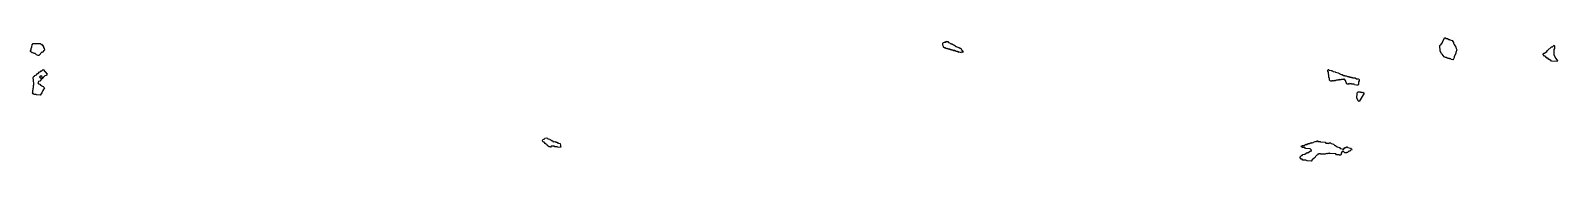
# Model space of a CAD drawing. Header units: millimetres. Extents: x 0 to 9459, y 0 to 764.
import ezdxf

# ---------------------------------------------------------------- set-up
doc = ezdxf.new("R2010")
doc.units = ezdxf.units.MM
doc.layers.add('K', color=7, linetype='Continuous')

msp = doc.modelspace()

# ---------------------------------------------------------------- linework, layer by layer
at = {"layer": 'K'}
for points in [[(8800.3, 629.8), (8798.6, 632.5), (8791.5, 632.5), (8789.8, 635.2), (8782.8, 635.2), (8781, 638), (8774, 638), (8772.2, 640.7), (8765.2, 640.7), (8758.2, 646.2), (8745.9, 662.6), (8740.6, 665.4), (8732.7, 680.5), (8730.9, 716.1), (8733.6, 720.3), (8737.1, 720.3), (8746.7, 735.3), (8746.7, 738), (8761.7, 764.2), (8770.5, 758.7), (8777.6, 758.7), (8786.4, 753.2), (8791.6, 753.2), (8793.4, 750.4), (8807.5, 747.7), (8815.4, 735.3), (8815.4, 729.8), (8818.9, 721.6), (8829.4, 705.2), (8831.2, 697), (8836.5, 688.7), (8829.4, 672.3), (8829.4, 666.8), (8818.9, 647.6), (8818.9, 642.2), (8815.4, 633.9), (8811, 627), (8800.3, 629.8)], [(47.5, 653), (37.8, 657.2), (29, 665.4), (22, 665.4), (20.2, 668.1), (9.7, 670.8), (0, 677.7), (0, 683.3), (3.5, 688.8), (3.5, 697), (8.8, 707.9), (10.5, 718.9), (16.7, 728.5), (58.9, 728.5), (64.2, 723.1), (67.7, 723.1), (71.2, 717.6), (74.7, 717.6), (80.9, 707.9), (80.9, 702.5), (84.4, 697), (86.2, 688.7), (72.9, 673.5), (71.1, 676.3), (51.9, 654.4), (47.5, 653)], [(5754.2, 673.6), (5753.4, 676.3), (5749.1, 673.5), (5748.2, 676.3), (5743, 676.3), (5742.2, 679.1), (5737, 679.1), (5736.3, 681.6), (5735.5, 679.1), (5731.9, 679.1), (5731, 681.8), (5725.9, 681.8), (5725, 684.5), (5721.7, 684.5), (5720.8, 681.6), (5719.9, 684.5), (5714.7, 684.5), (5713.9, 687.3), (5708.7, 687.3), (5707.9, 690), (5703.6, 687.2), (5702.7, 690), (5697.6, 690), (5696.7, 692.7), (5685.6, 692.7), (5684.7, 695.5), (5679.6, 695.5), (5678.7, 698.2), (5674.4, 695.4), (5673.6, 698.2), (5668.4, 698.2), (5667.6, 701), (5662.4, 701), (5661.6, 703.6), (5657.3, 700.9), (5656, 705.2), (5656, 710.6), (5652.5, 718.8), (5652.5, 729.8), (5653.9, 734.2), (5655.6, 731.4), (5657.3, 736.8), (5659.9, 734.1), (5660.7, 736.8), (5667.6, 736.8), (5668.5, 739.7), (5669.4, 736.8), (5671.9, 736.8), (5672.7, 739.5), (5678, 742.3), (5678.9, 739.5), (5683.1, 739.5), (5685.7, 734), (5696, 731.3), (5696.9, 728.5), (5702, 728.5), (5702.9, 725.8), (5708, 725.8), (5708.9, 723.1), (5714, 723.1), (5714.9, 720.3), (5720, 720.3), (5720.9, 717.6), (5726.9, 714.8), (5727.8, 712.1), (5732, 712.1), (5732.9, 709.4), (5750.1, 703.9), (5750.9, 701.2), (5756.1, 701.2), (5756.9, 698.4), (5762.1, 698.4), (5765.5, 690.2), (5770.6, 687.4), (5772.8, 680.5), (5771.5, 673.6), (5769.6, 673.6), (5768.8, 676.1), (5767.2, 670.8), (5754.2, 673.6)], [(5773.5, 677.8), (5774.9, 682.2), (5776.2, 677.8), (5774.9, 673.3), (5773.5, 677.8)], [(9421.5, 618.8), (9418.2, 624.3), (9413.2, 624.3), (9408.2, 629.8), (9404.9, 629.8), (9401.6, 635.2), (9396.6, 635.2), (9393.2, 640.7), (9389.9, 640.7), (9383.3, 648.9), (9378.3, 648.9), (9369, 661.4), (9374.9, 668.3), (9379.9, 668.3), (9393.2, 679.2), (9396.6, 684.7), (9423.2, 706.6), (9428.2, 706.6), (9438.3, 717.7), (9440.9, 713.4), (9440.9, 696.9), (9437.5, 691.4), (9435.9, 658.6), (9448.3, 635.4), (9450, 635.4), (9459.2, 620.3), (9456.6, 616.1), (9421.5, 618.8)], [(36, 410.7), (34.3, 413.5), (20.2, 413.5), (18.5, 416.2), (13.2, 416.2), (10.5, 420.4), (14, 425.9), (14, 439.6), (15.8, 442.3), (15.8, 450.6), (19.3, 456), (19.3, 469.7), (21, 472.5), (19.3, 505.3), (15.8, 510.7), (15.8, 519), (20.2, 525.9), (23.7, 525.9), (27.2, 531.4), (36, 534.1), (43, 542.3), (46.5, 542.3), (55.3, 553.3), (58.8, 553.3), (60.6, 556.1), (62.4, 553.4), (65.8, 558.8), (69.3, 558.8), (78.2, 567), (103.7, 538.1), (97.5, 531.2), (88.7, 528.5), (72.9, 509.2), (70.1, 513.5), (73.7, 519), (69.3, 525.7), (58.9, 525.7), (56.3, 521.7), (58.9, 515), (62.4, 515), (66.9, 508), (57.2, 495.6), (50.2, 492.9), (45.8, 486.1), (50.2, 479.4), (57.2, 476.6), (60.7, 471.2), (64.2, 471.2), (69.4, 465.7), (78.2, 462.9), (86.2, 453.3), (75.6, 436.8), (70.4, 423.1), (58.9, 408), (36, 410.7)], [(8201, 473.7), (8199.2, 476.4), (8185.1, 476.4), (8183.4, 479.2), (8176.3, 479.2), (8174.6, 481.9), (8169.3, 476.4), (8167.5, 479.2), (8164.1, 479.2), (8162.4, 476.4), (8155.2, 476.4), (8145.5, 499.8), (8137.6, 509.3), (8134.2, 506.6), (8120.1, 506.6), (8118.3, 503.8), (8114.7, 503.8), (8113, 506.5), (8107.7, 501), (8105.9, 503.8), (8102.5, 503.8), (8100.7, 501.1), (8091.8, 501.1), (8090.1, 503.8), (8084.9, 498.3), (8079.6, 501.1), (8074.3, 495.5), (8072.5, 498.3), (8063.8, 498.3), (8062, 495.6), (8058.4, 495.6), (8056.6, 498.3), (8053.1, 495.6), (8046.9, 502.5), (8046.9, 513.5), (8043.4, 518.9), (8043.4, 532.6), (8039.8, 538.1), (8039.8, 551.8), (8036.3, 557.3), (8036.3, 562.8), (8039, 567), (8042.6, 567), (8044.4, 564.2), (8058.5, 561.5), (8060.2, 558.8), (8067.3, 558.8), (8069.1, 556), (8083.1, 553.3), (8084.9, 550.6), (8100.7, 547.8), (8118.3, 536.9), (8125.4, 536.9), (8134.2, 531.4), (8141.2, 531.4), (8143, 528.7), (8150, 528.7), (8158.8, 523.2), (8165.9, 523.2), (8167.6, 520.5), (8172.9, 523.2), (8174.7, 520.4), (8181.7, 520.4), (8183.5, 517.7), (8190.5, 517.7), (8192.3, 515), (8206.4, 515), (8215.2, 509.5), (8222.2, 509.5), (8224, 506.8), (8227.5, 509.5), (8230.2, 505.3), (8230.2, 497), (8226.7, 491.6), (8226.7, 475.1), (8224, 471), (8218.6, 471), (8216.9, 473.6), (8215.2, 470.9), (8201, 473.7)], [(8226.5, 371), (8215.9, 390.3), (8215.9, 404), (8219.4, 409.5), (8219.4, 423.2), (8223.9, 430.1), (8236.3, 430.1), (8238.1, 427.3), (8245.1, 427.3), (8246.9, 424.6), (8253.9, 427.4), (8261.9, 420.4), (8231, 369.6), (8226.5, 371)], [(3264.7, 87.6), (3264.1, 90.4), (3245.8, 90.4), (3245.2, 93.1), (3226.9, 93.1), (3226.3, 95.7), (3221.4, 87.6), (3220, 87.6), (3219.3, 90.4), (3209.9, 90.4), (3209.2, 93.1), (3205.5, 93.1), (3200.4, 101.3), (3197.3, 101.3), (3194.7, 106.8), (3187.2, 109.5), (3182.8, 117.8), (3175.2, 120.5), (3174.6, 123.2), (3173.3, 123.2), (3172.3, 130.2), (3173.3, 134.3), (3180.9, 137.1), (3181.5, 139.8), (3184.6, 139.8), (3185.3, 142.6), (3199.3, 145.3), (3199.9, 142.6), (3203.1, 142.6), (3203.7, 139.8), (3216.3, 137.1), (3217, 134.3), (3225.2, 131.6), (3225.8, 128.9), (3231.5, 128.9), (3232.1, 126.2), (3235.3, 126.2), (3235.9, 123.4), (3239, 123.4), (3239.7, 120.7), (3248.5, 123.4), (3249.1, 120.7), (3255.4, 120.7), (3256.1, 117.9), (3262.4, 117.9), (3263, 115.2), (3269.3, 115.2), (3269.9, 112.5), (3281.3, 109.7), (3284.1, 97.3), (3284.1, 91.8), (3284.8, 89.1), (3283.8, 84.9), (3264.7, 87.6)], [(7908.7, 2.7), (7899.9, 8.2), (7882.3, 8.2), (7877, 13.7), (7871.7, 13.7), (7863.7, 26.1), (7866.4, 30.3), (7873.5, 35.8), (7877, 35.8), (7882.3, 41.3), (7894.6, 44), (7908.8, 55), (7912.3, 52.3), (7929.9, 65.9), (7933.4, 63.2), (7935.9, 69.9), (7928.1, 76.7), (7898.1, 79.4), (7894.6, 84.9), (7878.8, 84.9), (7870.8, 91.8), (7873.5, 96), (7877, 96), (7878.8, 98.8), (7889.4, 98.8), (7900, 107), (7901.8, 104.3), (7907, 104.3), (7914, 109.7), (7924.6, 109.7), (7929.9, 115.2), (7936.9, 115.2), (7938.7, 118), (7942.2, 115.2), (7956.3, 123.5), (7958.1, 120.8), (7959.8, 123.4), (7966.8, 123.4), (7972.2, 129), (7975.7, 123.4), (7989.8, 123.4), (7991.6, 120.7), (8019.7, 117.9), (8025, 112.5), (8039.1, 112.5), (8040.8, 109.8), (8047.8, 115.2), (8053.2, 115.2), (8056.7, 109.7), (8070.8, 107), (8079.6, 98.8), (8084.9, 98.8), (8093.7, 90.6), (8109.6, 85.1), (8113.1, 79.6), (8127.2, 76.9), (8128.9, 74.1), (8134.1, 74.1), (8143, 85.2), (8144.7, 82.4), (8153.5, 90.6), (8157.1, 90.6), (8160.6, 85.1), (8176.5, 82.3), (8181.7, 74.2), (8183.4, 77), (8186.2, 72.7), (8183.4, 68.4), (8181.7, 71.1), (8172.9, 63), (8167.6, 63), (8158.8, 54.8), (8153.6, 54.8), (8151.8, 52), (8142.9, 52), (8134.1, 60.2), (8125.4, 60.2), (8119.3, 50.7), (8119.3, 42.5), (8116.6, 38.3), (8109.4, 38.3), (8107.7, 41.1), (8090.1, 41.1), (8086.5, 46.6), (8049.6, 49.3), (8047.9, 51.9), (8046.2, 49.3), (8037.4, 49.3), (8035.6, 46.5), (8028.5, 49.3), (8019.7, 43.8), (7993.2, 43.8), (7991.5, 46.6), (7981, 46.6), (7979.3, 43.8), (7975.7, 43.8), (7972.2, 38.3), (7968.7, 38.3), (7952.9, 19.2), (7938.8, 8.3), (7933.5, 0), (7908.7, 2.7)]]:
    msp.add_lwpolyline(points, close=True, dxfattribs=at)

doc.saveas('drawing.dxf')
